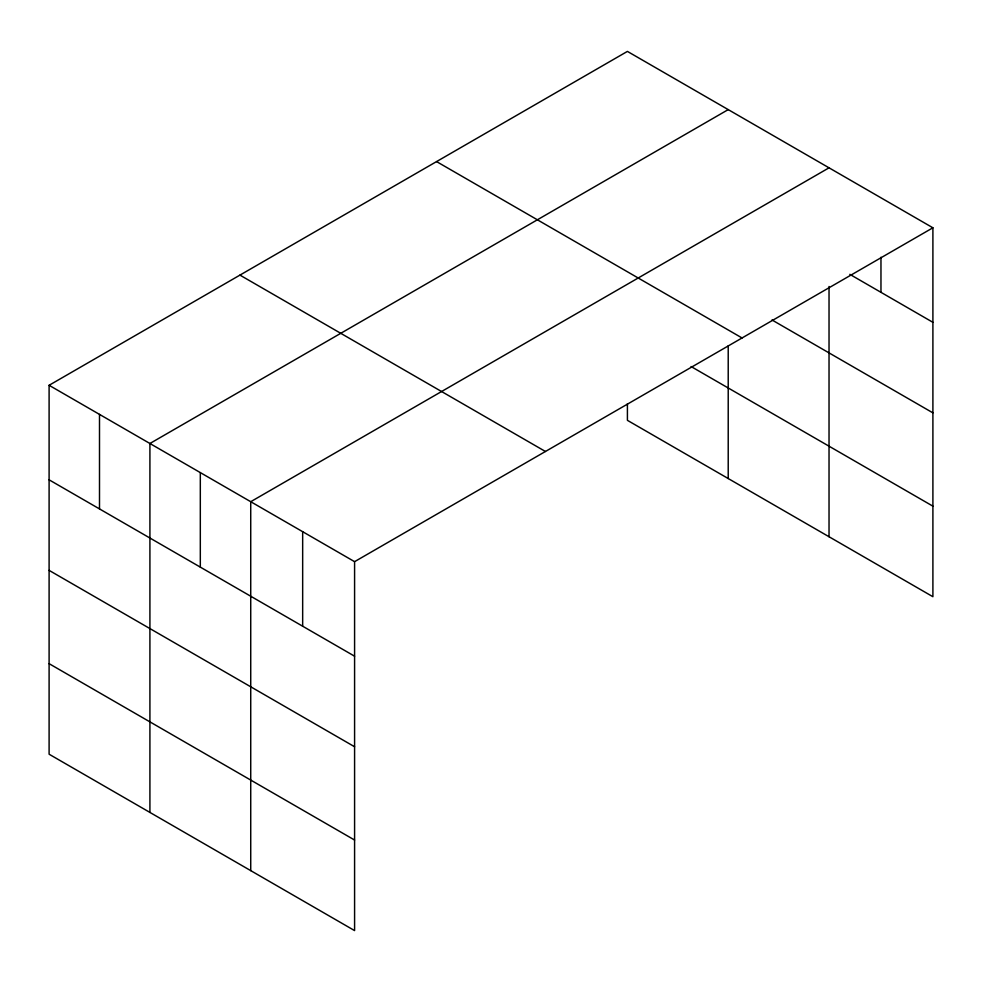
<?xml version="1.0" encoding="UTF-8"?>
<svg xmlns="http://www.w3.org/2000/svg" width="982" height="982" viewBox="0 0 982 982"><rect width="100%" height="100%" fill="white"/><g stroke="black" fill="none" stroke-linecap="round" stroke-linejoin="round"><path stroke-width="1.47" d="M932.9 227.787L354.588 561.667L354.588 930.592L49.1 754.213L49.1 385.288L627.412 51.408L932.9 227.787L932.9 596.712L627.412 420.333L627.412 403.737M728.214 109.616L149.915 443.496L149.915 812.421M829.029 167.824L250.729 501.704L250.729 870.617M849.811 274.334L932.9 322.317M771.987 319.96L932.9 412.857M436.56 161.588L742.061 337.968M691.082 366.544L932.9 506.16M239.939 275.107L545.44 451.487M49.1 385.288L354.588 561.667M49.1 479.817L354.588 656.197M49.1 570.37L354.588 746.75M49.1 663.66L354.588 840.04M880.964 257.259L880.964 292.329M829.029 286.486L829.029 536.737M728.214 345.848L728.214 478.541M302.665 531.679L302.665 626.209M200.316 472.6L200.316 567.13M99.501 414.392L99.501 508.922"/></g></svg>
